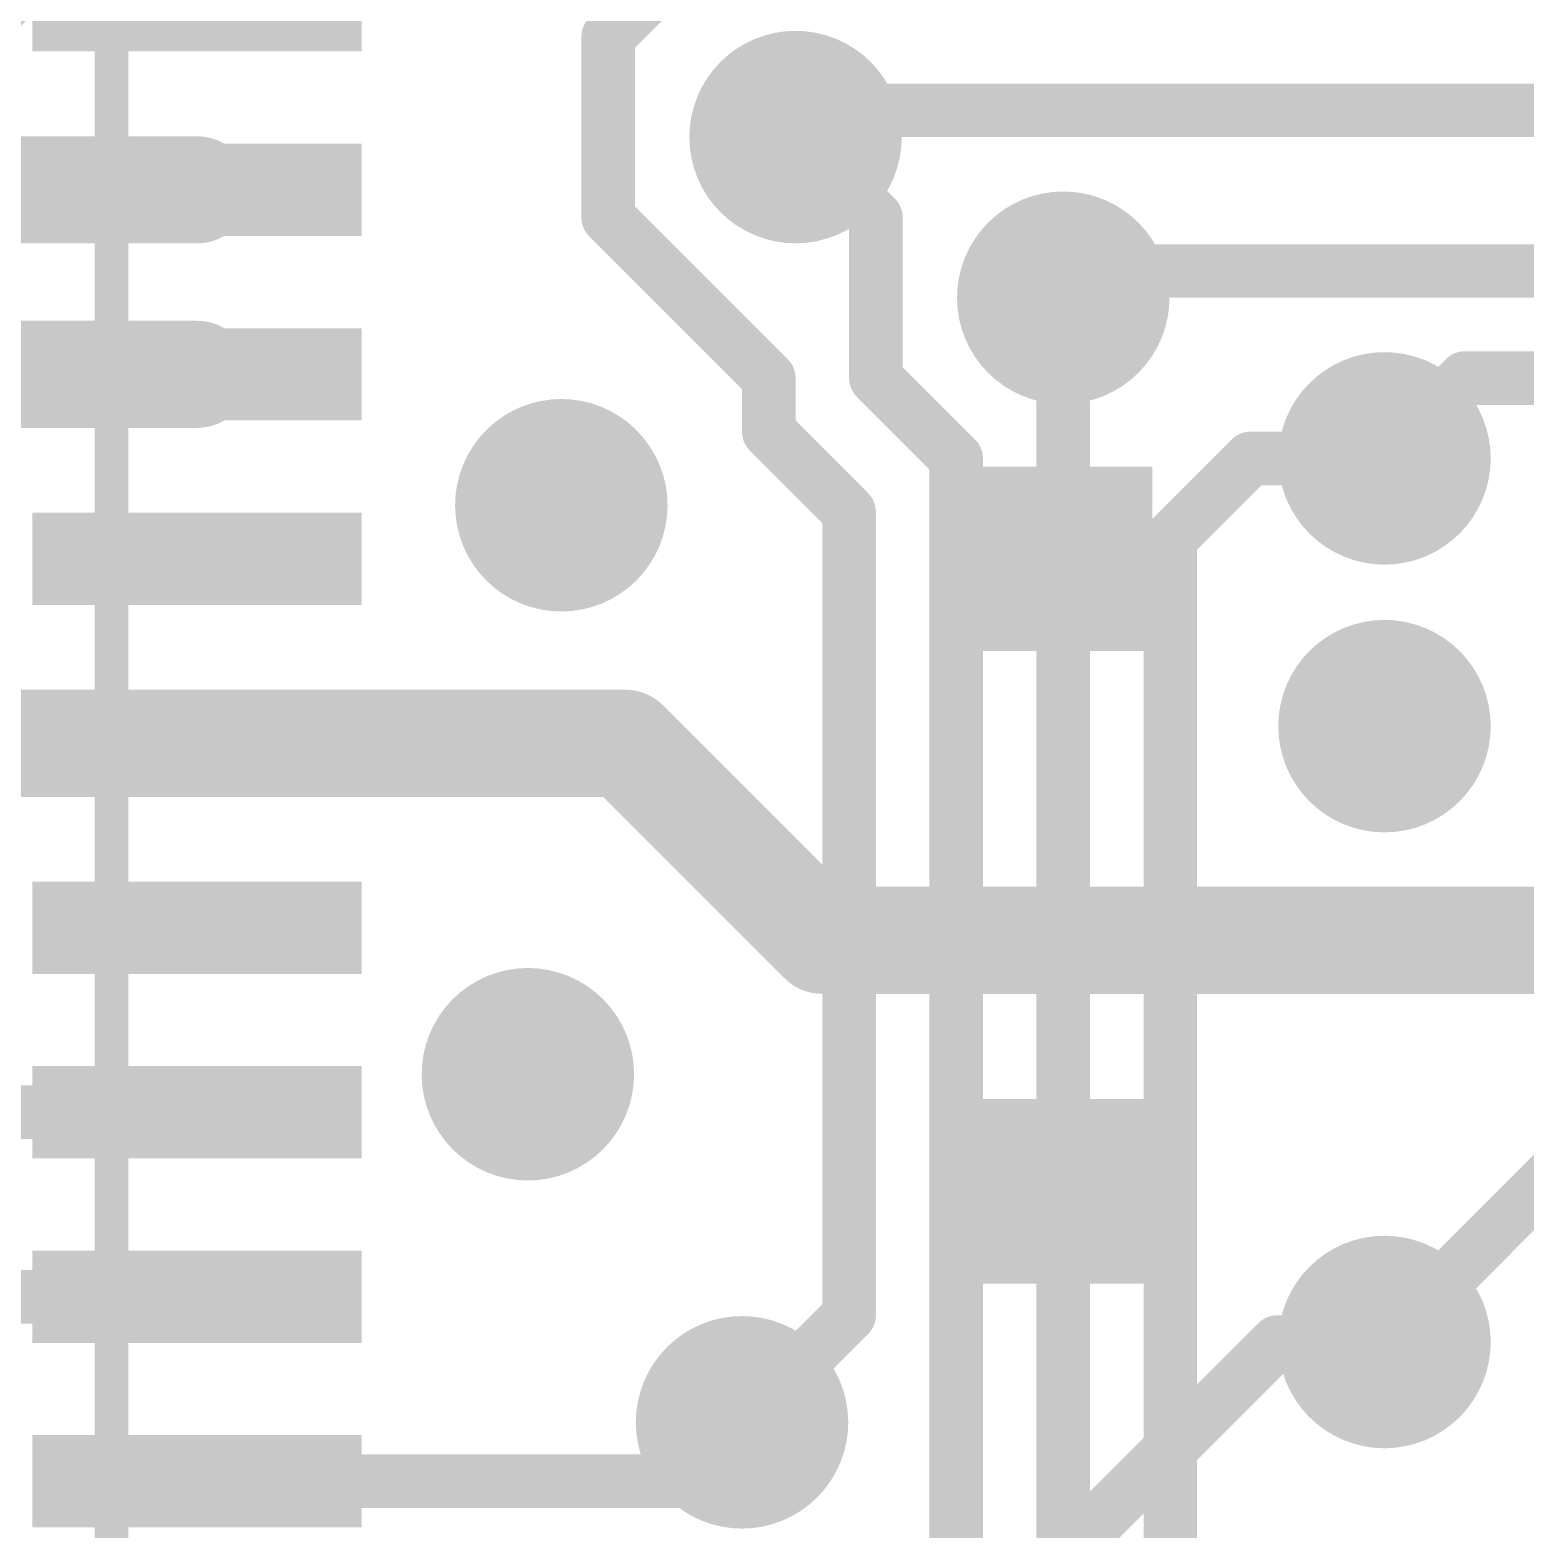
# Model space of a CAD drawing. Extents: x -0.8 to 51.2, y -0.4 to 23.4.
# Drawn here: x 33.06 to 38.73, y 8.13 to 13.82 of the extents above; entities that cross this region are included whole.
import ezdxf

# ---------------------------------------------------------------- set-up
doc = ezdxf.new("R2010")
doc.units = 0
for name, color, linetype in [('1', 12, 'CONTINUOUS'), ('16', 132, 'CONTINUOUS'), ('18', 110, 'CONTINUOUS'), ('51', 253, 'CONTINUOUS')]:
    doc.layers.add(name, color=color, linetype=linetype)

# ---------------------------------------------------------------- blocks, each defined once
blk = doc.blocks.new('RECT')
blk.add_solid([(-0.5, -0.5), (0.5, -0.5), (-0.5, 0.5), (0.5, 0.5)])
blk = doc.blocks.new('ROUNDV')
at = {"const_width": 0.5}
blk.add_lwpolyline([(0, -0.25, 1), (0, 0.25, 1), (0, -0.25)], format="xyb", dxfattribs=at)

msp = doc.modelspace()

# ---------------------------------------------------------------- linework, layer by layer
at = {"layer": '1'}
for points, const_width in [([(36.068, 13.5128), (35.9664, 13.4112)], 0.2032), ([(36.2458, 13.5128), (36.068, 13.5128)], 0.2032), ([(39.116, 13.5128), (36.2458, 13.5128)], 0.2032), ([(33.695, 13.211), (32.7182, 13.211)], 0.4064), ([(37.084, 12.9032), (36.9824, 12.8016)], 0.2032), ([(37.7952, 12.9032), (37.084, 12.9032)], 0.2032), ([(39.116, 12.9032), (37.7952, 12.9032)], 0.2032), ([(33.695, 12.511), (32.5262, 12.511)], 0.4064), ([(38.5064, 12.4968), (38.2016, 12.192)], 0.2032), ([(39.3192, 12.4968), (38.5064, 12.4968)], 0.2032), ([(33.695, 11.111), (32.6786, 11.111)], 0.4064), ([(33.695, 11.111), (35.3202, 11.111)], 0.4064), ([(35.3202, 11.111), (35.7632, 10.668)], 0.4064), ([(35.7632, 10.668), (36.068, 10.3632)], 0.4064), ([(36.068, 10.3632), (42.4688, 10.3632)], 0.4064), ([(33.695, 9.711), (32.8594, 9.711)], 0.2032), ([(33.695, 9.011), (32.9498, 9.011)], 0.2032), ([(37.7952, 8.8392), (36.576, 7.62)], 0.2032), ([(38.2016, 8.8392), (37.7952, 8.8392)], 0.2032), ([(35.5398, 8.311), (35.7632, 8.5344)], 0.2032), ([(33.695, 8.311), (35.5398, 8.311)], 0.2032)]:
    msp.add_lwpolyline(points, dxfattribs=dict(at, const_width=const_width))
for points, const_width in [([(36.068, 13.5636, 1), (36.068, 13.462)], 0.1016), ([(36.1039, 13.4769, 1), (36.0321, 13.5487)], 0.1016), ([(36.2458, 13.5636, 1), (36.2458, 13.462)], 0.1016), ([(36.2458, 13.462, 1), (36.2458, 13.5636)], 0.1016), ([(35.9305, 13.4471, 1), (36.0023, 13.3753)], 0.1016), ([(33.695, 13.1094, 1), (33.695, 13.3126)], 0.2032), ([(37.084, 12.954, 1), (37.084, 12.8524)], 0.1016), ([(37.1199, 12.8673, 1), (37.0481, 12.9391)], 0.1016), ([(37.7952, 12.954, 1), (37.7952, 12.8524)], 0.1016), ([(37.7952, 12.8524, 1), (37.7952, 12.954)], 0.1016), ([(36.9465, 12.8375, 1), (37.0183, 12.7657)], 0.1016), ([(33.695, 12.4094, 1), (33.695, 12.6126)], 0.2032), ([(38.5064, 12.5476, 1), (38.5064, 12.446)], 0.1016), ([(38.5423, 12.4609, 1), (38.4705, 12.5327)], 0.1016), ([(38.1657, 12.2279, 1), (38.2375, 12.1561)], 0.1016), ([(33.695, 11.2126, 1), (33.695, 11.0094)], 0.2032), ([(33.695, 11.0094, 1), (33.695, 11.2126)], 0.2032), ([(35.392, 11.1828, 1), (35.2484, 11.0392)], 0.2032), ([(35.3202, 11.0094, 1), (35.3202, 11.2126)], 0.2032), ([(35.835, 10.7398, 1), (35.6914, 10.5962)], 0.2032), ([(35.6914, 10.5962, 1), (35.835, 10.7398)], 0.2032), ([(36.068, 10.4648, 1), (36.068, 10.2616)], 0.2032), ([(35.9962, 10.2914, 1), (36.1398, 10.435)], 0.2032), ([(33.695, 9.6602, 1), (33.695, 9.7618)], 0.1016), ([(33.695, 8.9602, 1), (33.695, 9.0618)], 0.1016), ([(37.7952, 8.89, 1), (37.7952, 8.7884)], 0.1016), ([(37.8311, 8.8033, 1), (37.7593, 8.8751)], 0.1016), ([(38.2016, 8.7884, 1), (38.2016, 8.89)], 0.1016), ([(35.7991, 8.4985, 1), (35.7273, 8.5703)], 0.1016), ([(33.695, 8.3618, 1), (33.695, 8.2602)], 0.1016), ([(35.5039, 8.3469, 1), (35.5757, 8.2751)], 0.1016), ([(35.5398, 8.2602, 1), (35.5398, 8.3618)], 0.1016)]:
    msp.add_lwpolyline(points, format="xyb", dxfattribs=dict(at, const_width=const_width))
at = {"layer": '16', "const_width": 0.2032}
for points in [[(31.9532, 12.9032), (33.401, 14.351)], [(35.814, 14.351), (35.306, 13.843)], [(35.2552, 13.7922), (35.306, 13.843)], [(35.2552, 13.1064), (35.2552, 13.7922)], [(36.2712, 13.1064), (35.9664, 13.4112)], [(35.8648, 12.4968), (35.2552, 13.1064)], [(36.2712, 12.4968), (36.2712, 13.1064)], [(36.9824, 12.8016), (36.9824, 11.7856)], [(35.8648, 12.2936), (35.8648, 12.4968)], [(36.576, 12.192), (36.2712, 12.4968)], [(36.1696, 11.9888), (35.8648, 12.2936)], [(36.576, 12.192), (36.576, 11.4808)], [(37.6936, 12.192), (37.3888, 11.8872)], [(38.2016, 12.192), (37.6936, 12.192)], [(36.1696, 8.9408), (36.1696, 11.9888)], [(37.3888, 11.8872), (37.3888, 4.064)], [(36.9824, 11.7856), (36.9824, 5.7912)], [(36.576, 10.9728), (36.576, 11.4808)], [(36.576, 10.9728), (36.576, 5.7912)], [(38.9128, 9.5504), (38.2016, 8.8392)], [(35.7632, 8.5344), (36.1696, 8.9408)]]:
    msp.add_lwpolyline(points, dxfattribs=at)
at = {"layer": '16', "const_width": 0.1016}
for points in [[(35.3419, 13.8071, 1), (35.2701, 13.8789)], [(35.306, 13.7922, 1), (35.2044, 13.7922)], [(35.2193, 13.8281, 1), (35.2911, 13.7563)], [(35.2701, 13.8789, 1), (35.3419, 13.8071)], [(36.0023, 13.4471, 1), (35.9305, 13.3753)], [(35.2911, 13.1423, 1), (35.2193, 13.0705)], [(36.322, 13.1064, 1), (36.2204, 13.1064)], [(35.2044, 13.1064, 1), (35.306, 13.1064)], [(36.2353, 13.0705, 1), (36.3071, 13.1423)], [(37.0332, 12.8016, 1), (36.9316, 12.8016)], [(35.9156, 12.4968, 1), (35.814, 12.4968)], [(35.8289, 12.4609, 1), (35.9007, 12.5327)], [(36.3071, 12.5327, 1), (36.2353, 12.4609)], [(36.2204, 12.4968, 1), (36.322, 12.4968)], [(35.9007, 12.3295, 1), (35.8289, 12.2577)], [(35.814, 12.2936, 1), (35.9156, 12.2936)], [(36.6268, 12.192, 1), (36.5252, 12.192)], [(37.6936, 12.2428, 1), (37.6936, 12.1412)], [(37.7295, 12.1561, 1), (37.6577, 12.2279)], [(38.2016, 12.1412, 1), (38.2016, 12.2428)], [(36.5401, 12.1561, 1), (36.6119, 12.2279)], [(36.2204, 11.9888, 1), (36.1188, 11.9888)], [(36.1337, 11.9529, 1), (36.2055, 12.0247)], [(37.4396, 11.8872, 1), (37.338, 11.8872)], [(37.3529, 11.9231, 1), (37.4247, 11.8513)], [(37.0332, 11.7856, 1), (36.9316, 11.7856)], [(36.9316, 11.7856, 1), (37.0332, 11.7856)], [(36.6268, 11.4808, 1), (36.5252, 11.4808)], [(36.5252, 11.4808, 1), (36.6268, 11.4808)], [(36.6268, 10.9728, 1), (36.5252, 10.9728)], [(36.5252, 10.9728, 1), (36.6268, 10.9728)], [(36.1188, 8.9408, 1), (36.2204, 8.9408)], [(36.2055, 8.9049, 1), (36.1337, 8.9767)], [(38.1657, 8.8751, 1), (38.2375, 8.8033)], [(35.7273, 8.5703, 1), (35.7991, 8.4985)]]:
    msp.add_lwpolyline(points, format="xyb", dxfattribs=at)
at = {"layer": '51', "const_width": 0.127}
msp.add_lwpolyline([(33.37, 6.311), (33.37, 17.311)], dxfattribs=at)

# ---------------------------------------------------------------- block references
at = {"layer": '1'}
for p, xscale, yscale, rotation in [((33.695, 13.911), 0.35, 1.25, 270), ((33.695, 13.211), 0.35, 1.25, 270), ((33.695, 12.511), 0.35, 1.25, 270), ((36.97, 11.811), 0.7, 0.7, 180), ((33.695, 11.811), 0.35, 1.25, 270), ((33.695, 11.111), 0.35, 1.25, 270), ((33.695, 10.411), 0.35, 1.25, 270), ((33.695, 9.711), 0.35, 1.25, 270), ((36.97, 9.411), 0.7, 0.7, 180), ((33.695, 9.011), 0.35, 1.25, 270), ((33.695, 8.311), 0.35, 1.25, 270)]:
    msp.add_blockref('RECT', p, dxfattribs=dict(at, xscale=xscale, yscale=yscale, rotation=rotation))
at = {"layer": '18', "xscale": 0.8064, "yscale": 0.8064}
for p in [(35.9664, 13.4112), (35.9664, 13.4112), (36.9824, 12.8016), (36.9824, 12.8016), (38.2016, 12.192), (38.2016, 12.192), (35.0774, 12.0142), (35.0774, 12.0142), (38.2016, 11.176), (38.2016, 11.176), (34.9504, 9.8552), (34.9504, 9.8552), (38.2016, 8.8392), (38.2016, 8.8392), (35.7632, 8.5344), (35.7632, 8.5344)]:
    msp.add_blockref('ROUNDV', p, dxfattribs=at)

doc.saveas('drawing.dxf')
